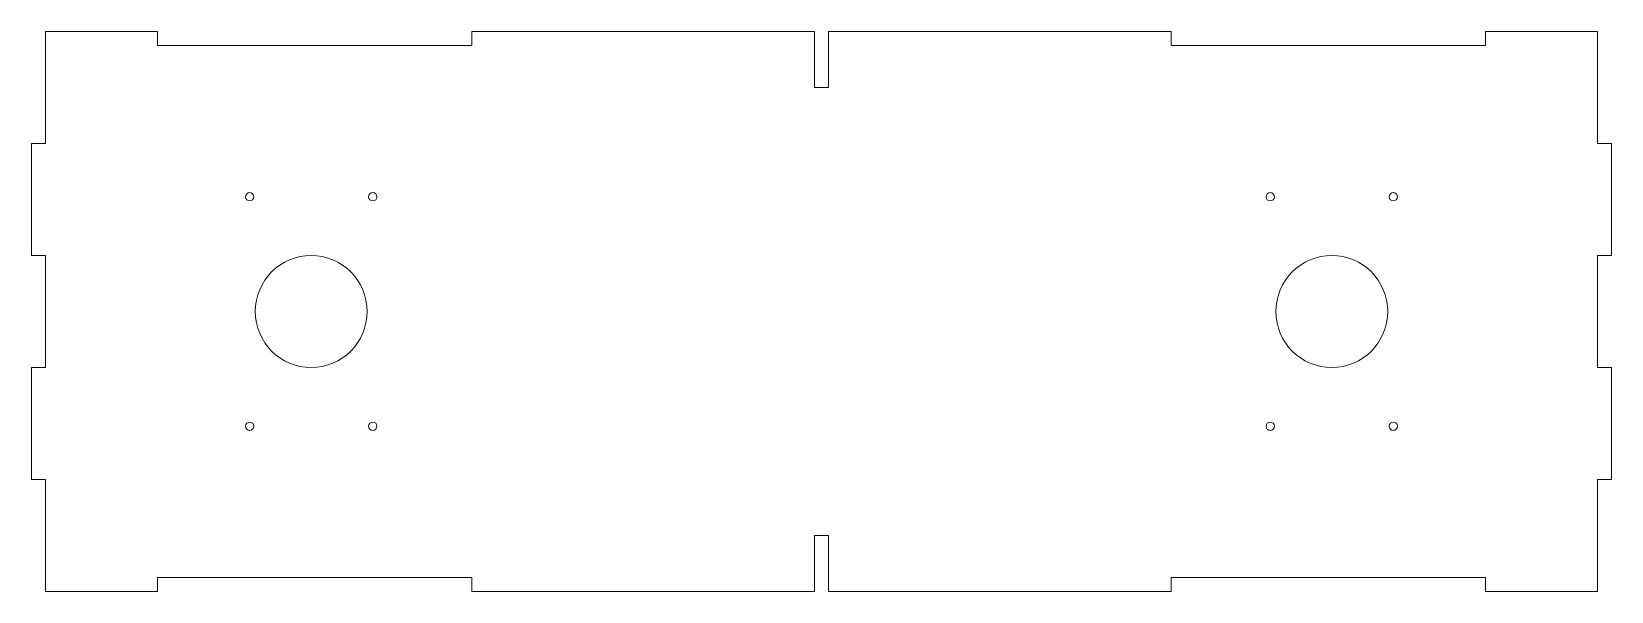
# Model space of a CAD drawing. Header units: millimetres. Extents: x 0 to 565, y 0 to 200.
import ezdxf

# ---------------------------------------------------------------- set-up
doc = ezdxf.new("R2010")
doc.units = ezdxf.units.MM

msp = doc.modelspace()

# ---------------------------------------------------------------- linework, layer by layer
at = {"color": 7, "linetype": 'Continuous', "lineweight": 15}
for p, q in [((5, 200), (5, 160)), ((45, 200), (5, 200)), ((45, 195), (45, 200)), ((157.5, 200), (157.5, 195)), ((280, 200), (157.5, 200)), ((280, 180), (280, 200)), ((285, 200), (285, 180)), ((407.5, 200), (285, 200)), ((407.5, 195), (407.5, 200)), ((520, 200), (520, 195)), ((560, 200), (520, 200)), ((560, 160), (560, 200)), ((157.5, 195), (45, 195)), ((520, 195), (407.5, 195)), ((285, 180), (280, 180)), ((0, 160), (0, 120)), ((5, 160), (0, 160)), ((565, 160), (560, 160)), ((565, 120), (565, 160)), ((0, 120), (5, 120)), ((5, 120), (5, 80)), ((560, 120), (565, 120)), ((560, 80), (560, 120)), ((0, 80), (0, 40)), ((5, 80), (0, 80)), ((565, 80), (560, 80)), ((565, 40), (565, 80)), ((0, 40), (5, 40)), ((5, 40), (5, 0)), ((560, 40), (565, 40)), ((560, 0), (560, 40)), ((280, 20), (285, 20)), ((280, 0), (280, 20)), ((285, 20), (285, 0)), ((5, 0), (45, 0)), ((45, 5), (157.5, 5)), ((45, 0), (45, 5)), ((157.5, 5), (157.5, 0)), ((157.5, 0), (280, 0)), ((285, 0), (407.5, 0)), ((407.5, 5), (520, 5)), ((407.5, 0), (407.5, 5)), ((520, 5), (520, 0)), ((520, 0), (560, 0))]:
    msp.add_line(p, q, dxfattribs=at)
for centre, radius in [((78, 141), 1.5), ((122, 141), 1.5), ((443, 141), 1.5), ((487, 141), 1.5), ((100, 100), 20), ((465, 100), 20), ((78, 59), 1.5), ((122, 59), 1.5), ((443, 59), 1.5), ((487, 59), 1.5)]:
    msp.add_circle(centre, radius, dxfattribs=at)

doc.saveas('drawing.dxf')
